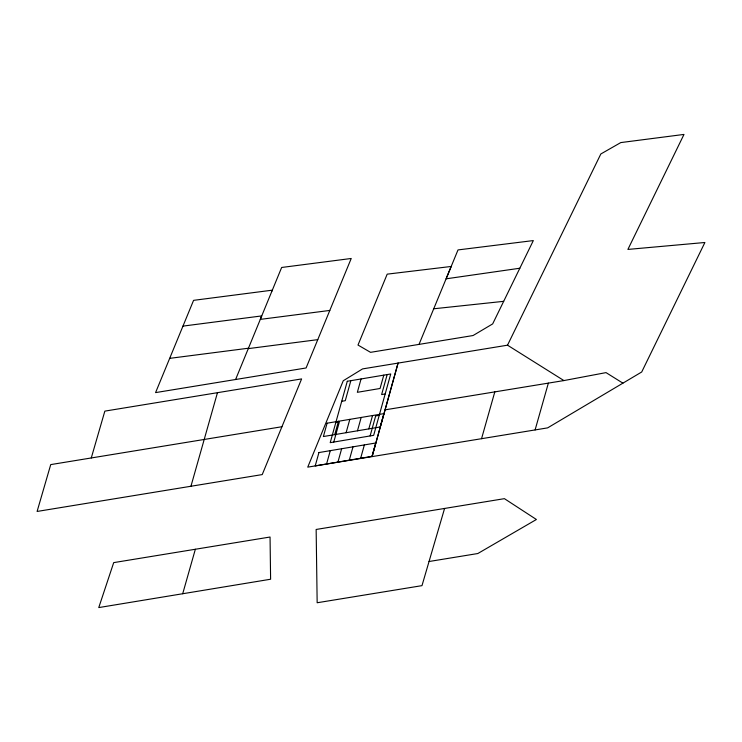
<?xml version="1.0" encoding="UTF-8"?>
<svg xmlns="http://www.w3.org/2000/svg" width="742" height="742" viewBox="0 0 742 742"><rect width="100%" height="100%" fill="white"/><g stroke="black" fill="none" stroke-linecap="round" stroke-linejoin="round"><path stroke-width="1.11" d="M398.083 363.107L372.076 456.608L398.037 363.116M190.944 486.26L217.462 392.685M326.573 464L330.292 450.644M334.744 434.627L338.463 421.27M333.761 442.056L339.326 422.05L335.774 422.643M350.836 380.683L345.271 400.689L341.719 401.283M337.935 462.09L341.645 448.734M346.106 432.716L349.816 419.36M361.057 378.958L357.347 392.314L380.062 388.483L383.781 375.137M349.287 460.179L353.007 446.823M357.468 430.805L361.178 417.449M360.649 458.268L364.368 444.912M368.82 428.895L372.54 415.539M370.11 435.944L375.675 415.928L379.227 415.334M387.185 374.562L381.62 394.568L385.172 393.974M481.549 438.689L494.812 391.878M622.909 383.16L606.029 372.614L563.911 380.572L507.519 345.188L362.578 368.904L343.258 380.748L307.745 467.135L535.103 429.933L548.357 383.122M182.708 593.739L270.607 579.233L270.051 537.023L113.702 562.621L98.76 607.577L182.708 593.739L195.35 549.256M91.275 457.962L104.845 411.124L301.614 378.912L262.232 474.583L37.1 511.451L50.725 464.603L281.932 426.733M429.043 561.509L421.985 585.642L317.159 602.754L316.148 529.463L504.412 498.661L536.401 519.493L477.82 553.532L429.043 561.509L444.579 508.446M271.943 291.068L272.314 290.168L193.579 300.352L155.57 392.611L306.094 367.967L351.226 258.476L281.654 267.472L235.585 379.514M419.017 344.399L451.201 266.461L387.194 274.15L357.996 345.049L370.546 352.339L473.071 335.532L492.66 323.911L533.331 240.575L458.009 249.924L446.1 278.816L519.836 268.233M507.519 345.188L600.834 153.974L620.776 142.585L683.994 134.423L627.899 249.423L704.9 242.495L641.709 371.992L547.652 427.865L535.103 429.933M385.33 409.807L563.911 380.572M182.959 326.109L261.722 315.916L260.312 319.385L329.81 310.434M169.677 358.358L248.44 348.221M248.264 348.629L317.771 339.65M433.718 308.783L503.688 301.335M318.93 452.564L315.211 465.911L372.011 456.349L375.721 443.002L318.93 452.564M327.101 423.19L323.391 436.537L380.182 426.975L383.892 413.628L327.101 423.19M347.284 381.277L330.209 442.659L373.662 435.341L390.737 373.968L347.284 381.277"/></g></svg>
